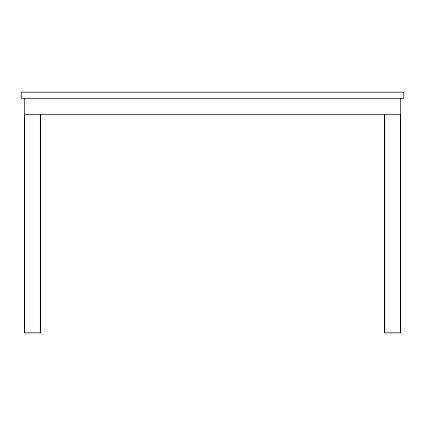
<?xml version="1.0" encoding="UTF-8"?>
<svg xmlns="http://www.w3.org/2000/svg" width="425" height="425" viewBox="0 0 425 425"><rect width="100%" height="100%" fill="white"/><g stroke="black" fill="none" stroke-linecap="round" stroke-linejoin="round"><path stroke-width="0.64" d="M24.438 114.484L400.562 114.484M400.562 98.547L400.562 332.828L384.63 332.828L384.63 114.484M400.504 114.484L400.504 332.828M384.699 114.484L384.699 332.828M40.375 114.484L40.375 332.828L24.438 332.828L24.438 98.547M40.301 114.484L40.301 332.828M24.528 114.484L24.528 332.828M403.75 92.172L21.25 92.172L21.25 98.547L403.75 98.547L403.75 92.172"/></g></svg>
